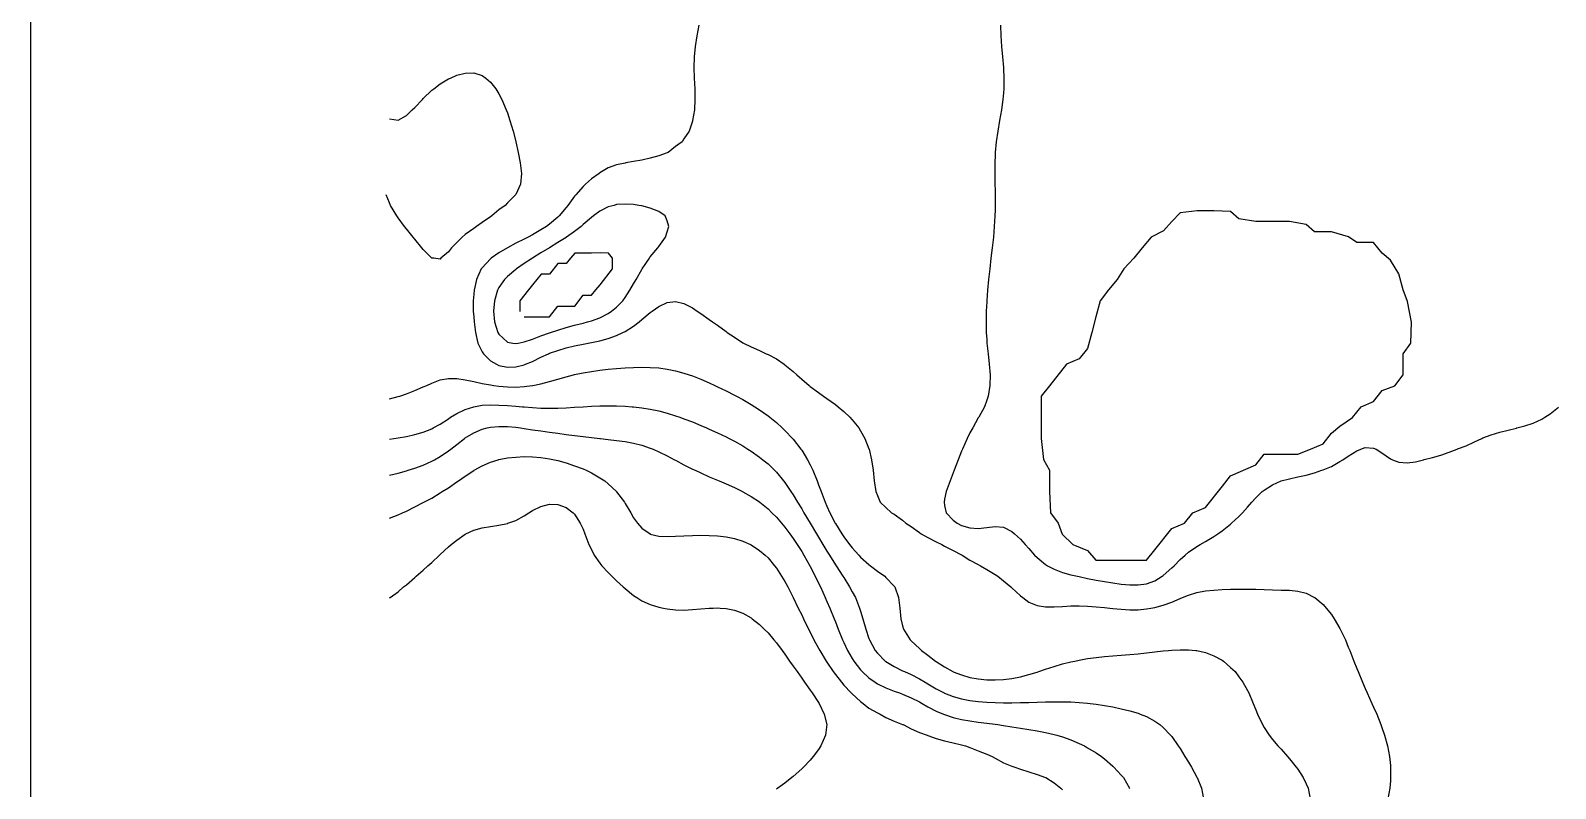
# Model space of a CAD drawing. Header units: metres. Extents: x 0 to 110, y 0 to 110.
# Drawn here: x 0 to 39.82, y 43.13 to 62.93 of the extents above; entities that cross this region are included whole.
import ezdxf

# ---------------------------------------------------------------- set-up
doc = ezdxf.new("R2010")
doc.units = ezdxf.units.M
for name, color, linetype in [('islands', 7, 'Continuous'), ('laser', 7, 'Continuous'), ('outline', 7, 'Continuous')]:
    doc.layers.add(name, color=color, linetype=linetype)

msp = doc.modelspace()

# ---------------------------------------------------------------- linework, layer by layer
at = {"layer": 'islands'}
msp.add_lwpolyline([(27.82, 49.09), (29.14, 49.09), (29.36, 49.36), (29.8, 49.92), (30.13, 50.06), (30.35, 50.33), (30.68, 50.47), (31.12, 51.03), (31.33, 51.3), (31.99, 51.58), (32.21, 51.86), (33.09, 51.86), (33.42, 51.99), (33.75, 52.13), (33.97, 52.41), (34.19, 52.59), (34.52, 52.82), (34.74, 53.1), (35.07, 53.24), (35.29, 53.52), (35.62, 53.65), (35.84, 53.93), (35.84, 54.48), (36.04, 54.76), (36.06, 55.31), (35.95, 55.85), (35.84, 56.15), (35.73, 56.57), (35.51, 56.93), (35.29, 57.11), (35.07, 57.39), (34.63, 57.39), (34.41, 57.54), (33.97, 57.67), (33.53, 57.67), (33.31, 57.86), (32.87, 57.94), (31.99, 57.94), (31.55, 58.01), (31.33, 58.2), (30.9, 58.22), (30.46, 58.22), (30.02, 58.16), (29.8, 57.94), (29.58, 57.69), (29.26, 57.53), (29.03, 57.25), (28.81, 56.98), (28.55, 56.7), (28.37, 56.42), (28.15, 56.15), (27.93, 55.87), (27.82, 55.45), (27.71, 55.04), (27.6, 54.62), (27.38, 54.35), (27.05, 54.21), (26.61, 53.65), (26.39, 53.38), (26.39, 52.27), (26.45, 51.72), (26.61, 51.44), (26.61, 50.89), (26.63, 50.33), (26.83, 50.06), (26.94, 49.77), (27.22, 49.5), (27.6, 49.35)], close=True, dxfattribs=at)
at = {"layer": 'laser'}
for points in [[(17.452, 63.065), (17.396, 62.788), (17.356, 62.511), (17.332, 62.234), (17.324, 61.957), (17.33, 61.681), (17.342, 61.404), (17.35, 61.127), (17.337, 60.85), (17.289, 60.574), (17.282, 60.554), (17.194, 60.297), (17.062, 60.097), (17.015, 60.02), (16.843, 59.892), (16.651, 59.743), (16.623, 59.734), (16.403, 59.655), (16.184, 59.587), (15.964, 59.538), (15.745, 59.503), (15.541, 59.467), (15.525, 59.465), (15.305, 59.42), (15.086, 59.338), (14.866, 59.206), (14.846, 59.19), (14.647, 59.055), (14.495, 58.913), (14.427, 58.852), (14.243, 58.636), (14.208, 58.595), (14.034, 58.359), (13.988, 58.306), (13.801, 58.083), (13.768, 58.053), (13.549, 57.866), (13.47, 57.806), (13.329, 57.719), (13.11, 57.593), (12.991, 57.529), (12.89, 57.479), (12.671, 57.369), (12.457, 57.252), (12.451, 57.249), (12.231, 57.123), (12.025, 56.976), (12.012, 56.965), (11.792, 56.728), (11.771, 56.699), (11.641, 56.422), (11.58, 56.145), (11.573, 56.041), (11.559, 55.869), (11.562, 55.592), (11.573, 55.452), (11.581, 55.315), (11.616, 55.038), (11.684, 54.761), (11.792, 54.538), (11.824, 54.485), (12.012, 54.298), (12.167, 54.208), (12.231, 54.181), (12.451, 54.137), (12.671, 54.144), (12.89, 54.195), (12.922, 54.208), (13.11, 54.285), (13.329, 54.392), (13.521, 54.485), (13.549, 54.497), (13.768, 54.573), (13.988, 54.636), (14.208, 54.689), (14.427, 54.735), (14.557, 54.761), (14.647, 54.778), (14.866, 54.824), (15.086, 54.882), (15.305, 54.961), (15.47, 55.038), (15.525, 55.067), (15.745, 55.205), (15.896, 55.315), (15.964, 55.377), (16.184, 55.561), (16.233, 55.592), (16.403, 55.72), (16.623, 55.821), (16.843, 55.848), (17.062, 55.799), (17.282, 55.683), (17.405, 55.592), (17.501, 55.533), (17.721, 55.38), (17.806, 55.315), (17.94, 55.228), (18.16, 55.065), (18.194, 55.038), (18.38, 54.917), (18.599, 54.771), (18.615, 54.761), (18.819, 54.665), (19.038, 54.566), (19.205, 54.485), (19.258, 54.462), (19.477, 54.351), (19.676, 54.208), (19.697, 54.194), (19.917, 54.017), (20.008, 53.931), (20.136, 53.823), (20.327, 53.654), (20.356, 53.632), (20.575, 53.47), (20.703, 53.378), (20.795, 53.313), (21.015, 53.155), (21.085, 53.101), (21.234, 52.976), (21.394, 52.824), (21.454, 52.758), (21.624, 52.547), (21.673, 52.468), (21.786, 52.271), (21.893, 51.999), (21.895, 51.994), (21.96, 51.717), (21.999, 51.44), (22.028, 51.163), (22.074, 50.887), (22.112, 50.778), (22.189, 50.61), (22.332, 50.465), (22.477, 50.333), (22.552, 50.294), (22.771, 50.14), (22.853, 50.056), (22.991, 49.97), (23.21, 49.814), (23.257, 49.78), (23.43, 49.683), (23.649, 49.572), (23.795, 49.503), (23.869, 49.463), (24.089, 49.344), (24.308, 49.232), (24.322, 49.226), (24.528, 49.093), (24.747, 48.977), (24.809, 48.949), (24.967, 48.847), (25.186, 48.718), (25.259, 48.672), (25.406, 48.553), (25.599, 48.396), (25.626, 48.368), (25.845, 48.164), (25.91, 48.119), (26.065, 48.001), (26.284, 47.913), (26.504, 47.879), (26.724, 47.876), (26.943, 47.887), (27.163, 47.898), (27.382, 47.901), (27.602, 47.893), (27.821, 47.876), (28.041, 47.856), (28.185, 47.842), (28.261, 47.833), (28.48, 47.812), (28.7, 47.8), (28.919, 47.801), (29.139, 47.82), (29.254, 47.842), (29.358, 47.859), (29.578, 47.918), (29.798, 48), (30.017, 48.094), (30.083, 48.119), (30.237, 48.18), (30.456, 48.247), (30.676, 48.289), (30.895, 48.314), (31.115, 48.328), (31.335, 48.336), (31.554, 48.338), (31.774, 48.337), (31.993, 48.332), (32.213, 48.325), (32.433, 48.317), (32.652, 48.312), (32.872, 48.306), (33.091, 48.287), (33.311, 48.235), (33.53, 48.121), (33.532, 48.119), (33.75, 47.938), (33.833, 47.842), (33.97, 47.671), (34.04, 47.565), (34.189, 47.31), (34.2, 47.289), (34.331, 47.012), (34.409, 46.824), (34.445, 46.735), (34.553, 46.458), (34.628, 46.265), (34.662, 46.182), (34.777, 45.905), (34.848, 45.743), (34.901, 45.628), (35.027, 45.351), (35.067, 45.259), (35.151, 45.074), (35.261, 44.798), (35.287, 44.721), (35.356, 44.521), (35.43, 44.244), (35.482, 43.967), (35.507, 43.728), (35.511, 43.691), (35.514, 43.414), (35.507, 43.328), (35.491, 43.137), (35.44, 42.86)], [(25.33, 63.065), (25.338, 62.788), (25.357, 62.511), (25.382, 62.234), (25.405, 61.957), (25.406, 61.936), (25.418, 61.681), (25.415, 61.404), (25.406, 61.293), (25.392, 61.127), (25.353, 60.85), (25.304, 60.574), (25.256, 60.297), (25.216, 60.02), (25.19, 59.743), (25.186, 59.667), (25.178, 59.467), (25.178, 59.19), (25.183, 58.913), (25.186, 58.759), (25.189, 58.636), (25.19, 58.359), (25.186, 58.237), (25.182, 58.083), (25.165, 57.806), (25.14, 57.529), (25.109, 57.252), (25.077, 56.976), (25.045, 56.699), (25.015, 56.422), (24.989, 56.145), (24.968, 55.869), (24.967, 55.841), (24.955, 55.592), (24.95, 55.315), (24.956, 55.038), (24.967, 54.852), (24.973, 54.761), (25.001, 54.485), (25.033, 54.208), (25.054, 53.931), (25.048, 53.654), (25.002, 53.378), (24.967, 53.273), (24.905, 53.101), (24.759, 52.824), (24.747, 52.807), (24.603, 52.547), (24.528, 52.423), (24.461, 52.271), (24.337, 51.994), (24.308, 51.939), (24.226, 51.717), (24.118, 51.44), (24.089, 51.375), (24.01, 51.163), (23.912, 50.887), (23.869, 50.684), (23.853, 50.61), (23.869, 50.523), (23.906, 50.333), (24.089, 50.137), (24.192, 50.056), (24.308, 50), (24.528, 49.938), (24.747, 49.924), (24.967, 49.948), (25.186, 49.977), (25.406, 49.956), (25.626, 49.843), (25.694, 49.78), (25.845, 49.646), (25.968, 49.503), (26.065, 49.399), (26.217, 49.226), (26.284, 49.161), (26.504, 48.981), (26.553, 48.949), (26.724, 48.856), (26.943, 48.773), (27.163, 48.713), (27.338, 48.672), (27.382, 48.663), (27.602, 48.617), (27.821, 48.575), (28.041, 48.536), (28.261, 48.5), (28.48, 48.469), (28.7, 48.448), (28.919, 48.447), (29.139, 48.479), (29.358, 48.557), (29.547, 48.672), (29.578, 48.695), (29.798, 48.891), (29.861, 48.949), (30.017, 49.109), (30.152, 49.226), (30.237, 49.3), (30.456, 49.452), (30.544, 49.503), (30.676, 49.582), (30.895, 49.713), (30.999, 49.78), (31.115, 49.86), (31.335, 50.035), (31.359, 50.056), (31.554, 50.237), (31.644, 50.333), (31.774, 50.475), (31.888, 50.61), (31.993, 50.719), (32.161, 50.887), (32.213, 50.925), (32.433, 51.058), (32.652, 51.163), (32.654, 51.163), (32.872, 51.219), (33.091, 51.267), (33.311, 51.315), (33.53, 51.374), (33.717, 51.44), (33.75, 51.45), (33.97, 51.536), (34.189, 51.666), (34.268, 51.717), (34.409, 51.808), (34.628, 51.952), (34.738, 51.994), (34.848, 52.032), (35.067, 52.021), (35.14, 51.994), (35.287, 51.893), (35.507, 51.738), (35.561, 51.717), (35.726, 51.651), (35.946, 51.634), (36.165, 51.664), (36.376, 51.717), (36.385, 51.719), (36.604, 51.774), (36.824, 51.837), (37.044, 51.911), (37.247, 51.994), (37.263, 51.999), (37.483, 52.083), (37.702, 52.181), (37.891, 52.271), (37.922, 52.284), (38.142, 52.365), (38.361, 52.435), (38.581, 52.491), (38.8, 52.544), (38.812, 52.547), (39.02, 52.599), (39.239, 52.672), (39.459, 52.775), (39.541, 52.824), (39.679, 52.911), (39.898, 53.085)], [(9.377, 60.618), (9.596, 60.585), (9.816, 60.703), (9.968, 60.85), (10.036, 60.91), (10.231, 61.127), (10.255, 61.151), (10.475, 61.363), (10.527, 61.404), (10.694, 61.531), (10.914, 61.659), (10.967, 61.681), (11.134, 61.756), (11.353, 61.815), (11.573, 61.82), (11.792, 61.749), (11.888, 61.681), (12.012, 61.578), (12.146, 61.404), (12.231, 61.271), (12.304, 61.127), (12.423, 60.85), (12.451, 60.775), (12.519, 60.574), (12.602, 60.297), (12.671, 60.025), (12.672, 60.02), (12.735, 59.743), (12.786, 59.467), (12.817, 59.19), (12.797, 58.913), (12.671, 58.644), (12.667, 58.636), (12.451, 58.428), (12.394, 58.359), (12.231, 58.243), (12.049, 58.083), (12.012, 58.06), (11.792, 57.913), (11.647, 57.806), (11.573, 57.758), (11.353, 57.597), (11.272, 57.529), (11.134, 57.393), (10.993, 57.252), (10.914, 57.144), (10.717, 56.976), (10.694, 56.951), (10.535, 56.976), (10.475, 56.984), (10.255, 57.204), (10.22, 57.252), (10.036, 57.476), (9.993, 57.529), (9.816, 57.744), (9.765, 57.806), (9.596, 58.032), (9.561, 58.083), (9.404, 58.359), (9.377, 58.424), (9.285, 58.636)], [(12.671, 54.75), (12.729, 54.761), (12.89, 54.792), (13.11, 54.869), (13.329, 54.951), (13.549, 55.029), (13.576, 55.038), (13.768, 55.101), (13.988, 55.166), (14.208, 55.226), (14.427, 55.283), (14.547, 55.315), (14.647, 55.345), (14.866, 55.423), (15.086, 55.532), (15.174, 55.592), (15.305, 55.701), (15.462, 55.869), (15.525, 55.955), (15.653, 56.145), (15.745, 56.307), (15.815, 56.422), (15.964, 56.686), (15.974, 56.699), (16.162, 56.976), (16.184, 57.011), (16.384, 57.252), (16.403, 57.284), (16.581, 57.529), (16.623, 57.668), (16.663, 57.806), (16.623, 57.958), (16.574, 58.083), (16.403, 58.202), (16.184, 58.289), (15.964, 58.345), (15.88, 58.359), (15.745, 58.378), (15.525, 58.392), (15.305, 58.377), (15.239, 58.359), (15.086, 58.319), (14.866, 58.208), (14.699, 58.083), (14.647, 58.044), (14.427, 57.855), (14.375, 57.806), (14.208, 57.679), (13.999, 57.529), (13.988, 57.522), (13.768, 57.388), (13.549, 57.252), (13.549, 57.252), (13.329, 57.117), (13.11, 56.979), (13.104, 56.976), (12.89, 56.837), (12.687, 56.699), (12.671, 56.686), (12.451, 56.5), (12.374, 56.422), (12.231, 56.212), (12.195, 56.145), (12.112, 55.869), (12.089, 55.592), (12.117, 55.315), (12.206, 55.038), (12.231, 54.994), (12.451, 54.789), (12.59, 54.761), (12.671, 54.75)], [(12.89, 55.45), (13.55, 55.45), (13.77, 55.73), (14.21, 55.73), (14.43, 56.01), (14.65, 56.01), (14.76, 56.15), (14.87, 56.28), (15.2, 56.7), (15.2, 56.98), (15.09, 57.11), (14.87, 57.12), (14.65, 57.11), (14.21, 57.11), (14.1, 56.98), (13.99, 56.84), (13.77, 56.84), (13.55, 56.56), (13.33, 56.56), (13.11, 56.28), (13, 56.15), (12.78, 55.87), (12.78, 55.59)], [(9.377, 53.305), (9.596, 53.365), (9.642, 53.378), (9.816, 53.44), (10.036, 53.527), (10.255, 53.617), (10.351, 53.654), (10.475, 53.716), (10.694, 53.799), (10.914, 53.837), (11.134, 53.834), (11.353, 53.803), (11.573, 53.759), (11.792, 53.711), (12.012, 53.668), (12.098, 53.654), (12.231, 53.637), (12.451, 53.618), (12.671, 53.615), (12.89, 53.626), (13.11, 53.654), (13.113, 53.654), (13.329, 53.699), (13.549, 53.757), (13.768, 53.821), (13.988, 53.883), (14.179, 53.931), (14.208, 53.938), (14.427, 53.983), (14.647, 54.021), (14.866, 54.052), (15.086, 54.079), (15.305, 54.101), (15.525, 54.118), (15.745, 54.129), (15.964, 54.134), (16.184, 54.129), (16.403, 54.113), (16.623, 54.084), (16.843, 54.039), (17.062, 53.979), (17.2, 53.931), (17.282, 53.904), (17.501, 53.819), (17.721, 53.723), (17.866, 53.654), (17.94, 53.621), (18.16, 53.516), (18.38, 53.406), (18.433, 53.378), (18.599, 53.29), (18.819, 53.162), (18.913, 53.101), (19.038, 53.02), (19.258, 52.862), (19.305, 52.824), (19.477, 52.685), (19.63, 52.547), (19.697, 52.484), (19.899, 52.271), (19.917, 52.251), (20.116, 51.994), (20.136, 51.964), (20.288, 51.717), (20.356, 51.584), (20.424, 51.44), (20.536, 51.163), (20.575, 51.063), (20.641, 50.887), (20.749, 50.61), (20.795, 50.506), (20.873, 50.333), (21.012, 50.056), (21.015, 50.053), (21.183, 49.78), (21.234, 49.703), (21.383, 49.503), (21.454, 49.413), (21.626, 49.226), (21.673, 49.174), (21.893, 48.978), (21.934, 48.949), (22.112, 48.805), (22.303, 48.672), (22.332, 48.642), (22.552, 48.415), (22.568, 48.396), (22.668, 48.119), (22.696, 47.842), (22.724, 47.565), (22.771, 47.381), (22.797, 47.289), (22.967, 47.012), (22.991, 46.99), (23.21, 46.786), (23.263, 46.735), (23.43, 46.617), (23.632, 46.458), (23.649, 46.447), (23.869, 46.31), (24.083, 46.182), (24.089, 46.179), (24.308, 46.095), (24.528, 46.032), (24.747, 45.992), (24.967, 45.971), (25.186, 45.967), (25.406, 45.979), (25.626, 46.007), (25.845, 46.049), (26.065, 46.104), (26.284, 46.168), (26.329, 46.182), (26.504, 46.246), (26.724, 46.32), (26.943, 46.384), (27.163, 46.438), (27.267, 46.458), (27.382, 46.484), (27.602, 46.522), (27.821, 46.551), (28.041, 46.574), (28.261, 46.593), (28.48, 46.612), (28.7, 46.632), (28.919, 46.652), (29.139, 46.675), (29.358, 46.699), (29.578, 46.723), (29.711, 46.735), (29.798, 46.743), (30.017, 46.753), (30.237, 46.752), (30.426, 46.735), (30.456, 46.732), (30.676, 46.682), (30.895, 46.599), (31.115, 46.479), (31.147, 46.458), (31.335, 46.294), (31.45, 46.182), (31.554, 46.043), (31.656, 45.905), (31.774, 45.689), (31.807, 45.628), (31.928, 45.351), (31.993, 45.185), (32.04, 45.074), (32.169, 44.798), (32.213, 44.725), (32.343, 44.521), (32.433, 44.412), (32.569, 44.244), (32.652, 44.156), (32.818, 43.967), (32.872, 43.909), (33.048, 43.691), (33.091, 43.633), (33.23, 43.414), (33.311, 43.25), (33.356, 43.137), (33.409, 42.86)], [(9.377, 52.256), (9.49, 52.271), (9.596, 52.285), (9.816, 52.322), (10.036, 52.371), (10.255, 52.437), (10.475, 52.527), (10.513, 52.547), (10.694, 52.649), (10.914, 52.788), (10.969, 52.824), (11.134, 52.924), (11.353, 53.03), (11.573, 53.101), (11.573, 53.101), (11.792, 53.137), (12.012, 53.148), (12.231, 53.145), (12.451, 53.133), (12.671, 53.116), (12.848, 53.101), (12.89, 53.097), (13.11, 53.079), (13.329, 53.066), (13.549, 53.061), (13.768, 53.064), (13.988, 53.074), (14.208, 53.087), (14.427, 53.101), (14.43, 53.101), (14.647, 53.113), (14.866, 53.121), (15.086, 53.125), (15.305, 53.123), (15.525, 53.115), (15.713, 53.101), (15.745, 53.099), (15.964, 53.074), (16.184, 53.038), (16.403, 52.992), (16.623, 52.933), (16.843, 52.864), (16.957, 52.824), (17.062, 52.786), (17.282, 52.702), (17.501, 52.612), (17.653, 52.547), (17.721, 52.518), (17.94, 52.418), (18.16, 52.313), (18.242, 52.271), (18.38, 52.2), (18.599, 52.077), (18.733, 51.994), (18.819, 51.94), (19.038, 51.787), (19.125, 51.717), (19.258, 51.608), (19.428, 51.44), (19.477, 51.39), (19.663, 51.163), (19.697, 51.121), (19.855, 50.887), (19.917, 50.796), (20.027, 50.61), (20.136, 50.432), (20.192, 50.333), (20.356, 50.059), (20.357, 50.056), (20.522, 49.78), (20.575, 49.692), (20.689, 49.503), (20.795, 49.327), (20.858, 49.226), (21.015, 48.976), (21.033, 48.949), (21.213, 48.672), (21.234, 48.637), (21.388, 48.396), (21.454, 48.271), (21.537, 48.119), (21.649, 47.842), (21.673, 47.762), (21.734, 47.565), (21.812, 47.289), (21.893, 47.05), (21.907, 47.012), (22.057, 46.735), (22.112, 46.666), (22.319, 46.458), (22.332, 46.448), (22.552, 46.319), (22.771, 46.208), (22.822, 46.182), (22.991, 46.106), (23.21, 45.992), (23.356, 45.905), (23.43, 45.864), (23.649, 45.737), (23.855, 45.628), (23.869, 45.621), (24.089, 45.534), (24.308, 45.471), (24.528, 45.429), (24.747, 45.401), (24.967, 45.383), (25.186, 45.373), (25.406, 45.369), (25.626, 45.37), (25.845, 45.374), (26.065, 45.38), (26.284, 45.388), (26.504, 45.394), (26.724, 45.398), (26.943, 45.397), (27.163, 45.39), (27.382, 45.378), (27.602, 45.358), (27.665, 45.351), (27.821, 45.332), (28.041, 45.3), (28.261, 45.261), (28.48, 45.215), (28.7, 45.161), (28.919, 45.094), (28.974, 45.074), (29.139, 45.007), (29.358, 44.89), (29.487, 44.798), (29.578, 44.725), (29.768, 44.521), (29.798, 44.488), (29.968, 44.244), (30.017, 44.174), (30.143, 43.967), (30.237, 43.818), (30.311, 43.691), (30.456, 43.427), (30.464, 43.414), (30.579, 43.137), (30.63, 42.86)], [(9.377, 51.31), (9.596, 51.363), (9.816, 51.426), (9.86, 51.44), (10.036, 51.495), (10.255, 51.576), (10.475, 51.676), (10.548, 51.717), (10.694, 51.798), (10.914, 51.947), (10.973, 51.994), (11.134, 52.116), (11.331, 52.271), (11.353, 52.286), (11.573, 52.419), (11.792, 52.515), (11.921, 52.547), (12.012, 52.566), (12.231, 52.584), (12.451, 52.58), (12.671, 52.563), (12.796, 52.547), (12.89, 52.535), (13.11, 52.501), (13.329, 52.469), (13.549, 52.437), (13.768, 52.407), (13.988, 52.377), (14.208, 52.348), (14.427, 52.321), (14.647, 52.296), (14.866, 52.272), (14.885, 52.271), (15.086, 52.248), (15.305, 52.222), (15.525, 52.19), (15.745, 52.149), (15.964, 52.094), (16.184, 52.022), (16.256, 51.994), (16.403, 51.926), (16.623, 51.817), (16.817, 51.717), (16.843, 51.702), (17.062, 51.582), (17.282, 51.474), (17.354, 51.44), (17.501, 51.37), (17.721, 51.273), (17.94, 51.18), (17.979, 51.163), (18.16, 51.086), (18.38, 50.987), (18.587, 50.887), (18.599, 50.881), (18.819, 50.758), (19.038, 50.613), (19.042, 50.61), (19.258, 50.435), (19.359, 50.333), (19.477, 50.216), (19.613, 50.056), (19.697, 49.957), (19.829, 49.78), (19.917, 49.66), (20.021, 49.503), (20.136, 49.32), (20.192, 49.226), (20.346, 48.949), (20.356, 48.931), (20.487, 48.672), (20.575, 48.492), (20.623, 48.396), (20.751, 48.119), (20.795, 48.018), (20.871, 47.842), (20.982, 47.565), (21.015, 47.483), (21.089, 47.289), (21.202, 47.012), (21.234, 46.946), (21.333, 46.735), (21.454, 46.528), (21.496, 46.458), (21.673, 46.228), (21.715, 46.182), (21.893, 46.018), (22.053, 45.905), (22.112, 45.867), (22.332, 45.761), (22.552, 45.677), (22.686, 45.628), (22.771, 45.595), (22.991, 45.5), (23.21, 45.39), (23.281, 45.351), (23.43, 45.266), (23.649, 45.153), (23.835, 45.074), (23.869, 45.06), (24.089, 44.988), (24.308, 44.936), (24.528, 44.896), (24.747, 44.864), (24.967, 44.835), (25.186, 44.807), (25.258, 44.798), (25.406, 44.775), (25.626, 44.742), (25.845, 44.708), (26.065, 44.672), (26.284, 44.634), (26.504, 44.592), (26.724, 44.541), (26.799, 44.521), (26.943, 44.477), (27.163, 44.399), (27.382, 44.307), (27.516, 44.244), (27.602, 44.196), (27.821, 44.062), (27.963, 43.967), (28.041, 43.904), (28.261, 43.716), (28.29, 43.691), (28.48, 43.476), (28.535, 43.414), (28.698, 43.137), (28.7, 43.131)], [(9.377, 50.189), (9.596, 50.278), (9.714, 50.333), (9.816, 50.377), (10.036, 50.482), (10.255, 50.6), (10.273, 50.61), (10.475, 50.717), (10.694, 50.848), (10.753, 50.887), (10.914, 50.985), (11.134, 51.135), (11.175, 51.163), (11.353, 51.286), (11.573, 51.436), (11.58, 51.44), (11.792, 51.559), (12.012, 51.655), (12.207, 51.717), (12.231, 51.723), (12.451, 51.763), (12.671, 51.787), (12.89, 51.798), (13.11, 51.795), (13.329, 51.777), (13.549, 51.744), (13.678, 51.717), (13.768, 51.695), (13.988, 51.631), (14.208, 51.558), (14.427, 51.475), (14.511, 51.44), (14.647, 51.371), (14.866, 51.244), (14.995, 51.163), (15.086, 51.083), (15.298, 50.887), (15.305, 50.876), (15.507, 50.61), (15.525, 50.574), (15.672, 50.333), (15.745, 50.203), (15.851, 50.056), (15.964, 49.929), (16.176, 49.78), (16.184, 49.776), (16.403, 49.72), (16.623, 49.708), (16.843, 49.716), (17.062, 49.728), (17.282, 49.739), (17.501, 49.744), (17.721, 49.741), (17.94, 49.729), (18.16, 49.703), (18.38, 49.658), (18.599, 49.591), (18.799, 49.503), (18.819, 49.493), (19.038, 49.349), (19.181, 49.226), (19.258, 49.152), (19.428, 48.949), (19.477, 48.885), (19.613, 48.672), (19.697, 48.533), (19.77, 48.396), (19.915, 48.119), (19.917, 48.116), (20.048, 47.842), (20.136, 47.667), (20.183, 47.565), (20.318, 47.289), (20.356, 47.217), (20.457, 47.012), (20.575, 46.798), (20.609, 46.735), (20.775, 46.458), (20.795, 46.429), (20.961, 46.182), (21.015, 46.11), (21.174, 45.905), (21.234, 45.833), (21.427, 45.628), (21.454, 45.599), (21.673, 45.4), (21.744, 45.351), (21.893, 45.23), (22.112, 45.104), (22.182, 45.074), (22.332, 44.985), (22.552, 44.887), (22.771, 44.804), (22.786, 44.798), (22.991, 44.687), (23.21, 44.591), (23.409, 44.521), (23.43, 44.512), (23.649, 44.433), (23.869, 44.373), (24.089, 44.321), (24.308, 44.27), (24.412, 44.244), (24.528, 44.202), (24.747, 44.117), (24.967, 44.027), (25.111, 43.967), (25.186, 43.921), (25.406, 43.804), (25.626, 43.714), (25.697, 43.691), (25.845, 43.632), (26.065, 43.565), (26.284, 43.498), (26.504, 43.416), (26.508, 43.414), (26.724, 43.282), (26.903, 43.137), (26.943, 43.093)], [(9.377, 48.109), (9.389, 48.119), (9.596, 48.271), (9.743, 48.396), (9.816, 48.451), (10.036, 48.64), (10.07, 48.672), (10.255, 48.831), (10.378, 48.949), (10.475, 49.033), (10.676, 49.226), (10.694, 49.242), (10.914, 49.439), (10.987, 49.503), (11.134, 49.618), (11.353, 49.772), (11.368, 49.78), (11.573, 49.874), (11.792, 49.941), (12.012, 49.977), (12.231, 50.004), (12.451, 50.052), (12.462, 50.056), (12.671, 50.13), (12.89, 50.251), (13.013, 50.333), (13.11, 50.387), (13.329, 50.495), (13.549, 50.554), (13.768, 50.548), (13.988, 50.468), (14.169, 50.333), (14.208, 50.294), (14.355, 50.056), (14.427, 49.903), (14.474, 49.78), (14.58, 49.503), (14.647, 49.368), (14.72, 49.226), (14.866, 49.018), (14.921, 48.949), (15.086, 48.769), (15.183, 48.672), (15.305, 48.551), (15.477, 48.396), (15.525, 48.35), (15.745, 48.173), (15.834, 48.119), (15.964, 48.032), (16.184, 47.932), (16.403, 47.865), (16.526, 47.842), (16.623, 47.821), (16.843, 47.796), (17.062, 47.792), (17.282, 47.802), (17.501, 47.821), (17.721, 47.839), (17.823, 47.842), (17.94, 47.846), (18.01, 47.842), (18.16, 47.834), (18.38, 47.791), (18.599, 47.709), (18.819, 47.584), (18.842, 47.565), (19.038, 47.412), (19.16, 47.289), (19.258, 47.193), (19.409, 47.012), (19.477, 46.933), (19.622, 46.735), (19.697, 46.638), (19.82, 46.458), (19.917, 46.326), (20.015, 46.182), (20.136, 46.013), (20.213, 45.905), (20.356, 45.703), (20.409, 45.628), (20.575, 45.374), (20.59, 45.351), (20.727, 45.074), (20.793, 44.798), (20.761, 44.521), (20.638, 44.244), (20.575, 44.149), (20.44, 43.967), (20.356, 43.867), (20.185, 43.691), (20.136, 43.641), (19.917, 43.445), (19.878, 43.414), (19.697, 43.268), (19.515, 43.137), (19.477, 43.11)]]:
    msp.add_lwpolyline(points, dxfattribs=at)
at = {"layer": 'outline'}
msp.add_lwpolyline([(0, 0), (110.5, 0), (110.5, 110.5), (0, 110.5)], close=True, dxfattribs=at)

doc.saveas('drawing.dxf')
